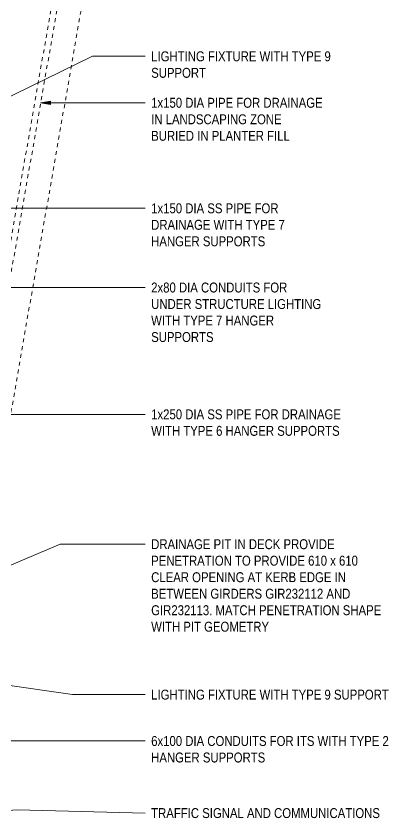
# Model space of a CAD drawing. Header units: metres. Extents: x 2 to 65, y 3 to 557.
# Drawn here: x 54.26 to 63.75, y 516.1 to 536.37 of the extents above; entities that cross this region are included whole.
import ezdxf

# ---------------------------------------------------------------- set-up
doc = ezdxf.new("R2010")
doc.units = ezdxf.units.M
doc.linetypes.add('JacobsDash', pattern=[0.0045, 0.003, -0.0015])
for name, color, linetype, lineweight in [('A-DETL', 7, 'Continuous', 13), ('G-ANNO-TEXT', 7, 'Continuous', 9), ('S-BEAM', 7, 'Continuous', 50), ('S-BEAM-HDLN', 7, 'JacobsDash', 18)]:
    doc.layers.add(name, color=color, linetype=linetype, lineweight=lineweight)
doc.styles.add('Arial Narrow_5', font='ARIALN.TTF', dxfattribs={"height": 0.25})

# ---------------------------------------------------------------- blocks, each defined once
blk = doc.blocks.new('06_SFR_GCT_Girder_SuperT_BR08Edge_CS - Super T - 1815-6255747-DRG-2873251 - SERVICE SUPPORT GENERAL ARRANGEMENT PLAN')
at = {"layer": 'S-BEAM', "color": 252, "linetype": 'JacobsDash', "lineweight": 9, "true_color": 0x888888}
blk.add_line((-1105.335, 544.589), (-1111.508, 509.161), dxfattribs=at)

msp = doc.modelspace()

# ---------------------------------------------------------------- hatches: boundary and pattern name
at = {"layer": 'G-ANNO-TEXT'}
msp.add_hatch(color=256, dxfattribs=at).paths.add_polyline_path([(54.8848, 534.1829), (55.1348, 534.1389), (55.1348, 534.227)])

# ---------------------------------------------------------------- linework, layer by layer
at = {"layer": 'A-DETL', "color": 8, "linetype": 'JacobsDash', "lineweight": 18, "true_color": 0x808080}
for p, q in [((56.412, 543.8065), (50.5351, 510.0746)), ((56.5639, 543.8054), (50.6734, 509.9947))]:
    msp.add_line(p, q, dxfattribs=at)
at = {"layer": 'G-ANNO-TEXT'}
for p, q in [((53.3273, 533.9614), (56.1919, 535.3557)), ((56.1919, 535.3557), (57.5253, 535.3557)), ((55.1348, 534.227), (54.8848, 534.1829)), ((54.8848, 534.1829), (55.1348, 534.1389)), ((54.8848, 534.1829), (57.5253, 534.1829)), ((55.1348, 534.1389), (55.1348, 534.227)), ((53.0878, 531.5187), (57.5253, 531.5187)), ((52.5473, 529.5187), (57.5253, 529.5187)), ((47.9325, 526.317), (57.5253, 526.317)), ((47.6696, 519.7802), (55.3816, 523.0386)), ((55.3816, 523.0386), (57.5253, 523.0386)), ((51.1505, 519.9009), (55.6877, 519.2406)), ((55.6877, 519.2406), (57.5253, 519.2406)), ((48.8476, 518.0701), (57.5253, 518.0701)), ((48.9781, 515.9893), (54.2894, 516.3306)), ((54.2894, 516.3306), (57.5253, 516.2498))]:
    msp.add_line(p, q, dxfattribs=at)

# ---------------------------------------------------------------- block references
at = {"layer": 'S-BEAM-HDLN', "color": 252, "lineweight": 9, "true_color": 0x888888}
msp.add_blockref('06_SFR_GCT_Girder_SuperT_BR08Edge_CS - Super T - 1815-6255747-DRG-2873251 - SERVICE SUPPORT GENERAL ARRANGEMENT PLAN', (1162.6465, 0), dxfattribs=at)

# ---------------------------------------------------------------- texts
at = {"layer": 'G-ANNO-TEXT', "char_height": 0.25, "attachment_point": 1, "style": 'Arial Narrow_5', "bg_fill": 3, "box_fill_scale": 1, "bg_fill_color": 256, "bg_fill_true_color": 13158600, "bg_fill_transparency": 0}
for s, insert in [('LIGHTING FIXTURE WITH TYPE 9 ', (57.6753, 535.4807)), ('SUPPORT', (57.6753, 535.064)), ('1x150 DIA PIPE FOR DRAINAGE ', (57.6753, 534.3079)), ('IN LANDSCAPING ZONE ', (57.6753, 533.8912)), ('BURIED IN PLANTER FILL', (57.6753, 533.4745)), ('1x150 DIA SS PIPE FOR ', (57.6753, 531.6437)), ('DRAINAGE WITH TYPE 7 ', (57.6753, 531.2269)), ('HANGER SUPPORTS', (57.6753, 530.8102)), ('2x80 DIA CONDUITS FOR ', (57.6753, 529.6437)), ('UNDER STRUCTURE LIGHTING ', (57.6753, 529.2269)), ('WITH TYPE 7 HANGER ', (57.6753, 528.8102)), ('SUPPORTS', (57.6753, 528.3935)), ('1x250 DIA SS PIPE FOR DRAINAGE ', (57.6753, 526.442)), ('WITH TYPE 6 HANGER SUPPORTS', (57.6753, 526.0253)), ('DRAINAGE PIT IN DECK PROVIDE ', (57.6753, 523.1636)), ('PENETRATION TO PROVIDE 610 x 610 ', (57.6753, 522.7469)), ('CLEAR OPENING AT KERB EDGE IN ', (57.6753, 522.3301)), ('BETWEEN GIRDERS GIR232112 AND ', (57.6753, 521.9134)), ('GIR232113. MATCH PENETRATION SHAPE ', (57.6753, 521.4967)), ('WITH PIT GEOMETRY', (57.6753, 521.08)), ('LIGHTING FIXTURE WITH TYPE 9 SUPPORT', (57.6753, 519.3656)), ('6x100 DIA CONDUITS FOR ITS WITH TYPE 2 ', (57.6753, 518.1951)), ('HANGER SUPPORTS', (57.6753, 517.7784)), ('TRAFFIC SIGNAL AND COMMUNICATIONS ', (57.6753, 516.3748))]:
    msp.add_mtext(s, dxfattribs=dict(at, insert=insert))

doc.saveas('drawing.dxf')
